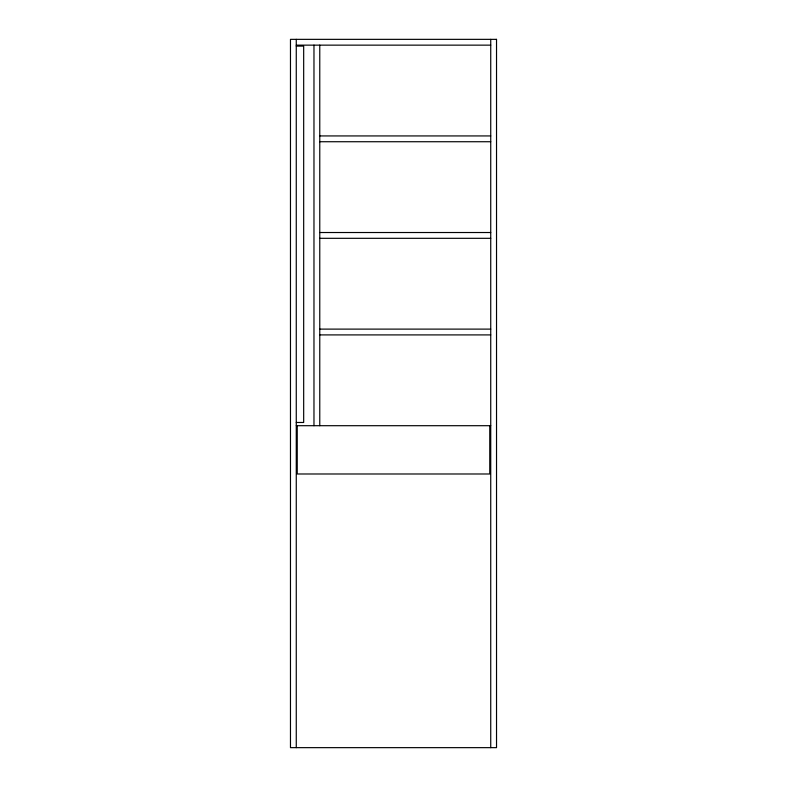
<?xml version="1.0" encoding="UTF-8"?>
<svg xmlns="http://www.w3.org/2000/svg" width="787" height="787" viewBox="0 0 787 787"><rect width="100%" height="100%" fill="white"/><g stroke="black" fill="none" stroke-linecap="round" stroke-linejoin="round"><path stroke-width="1.18" d="M296.266 45.144L490.734 45.144M296.266 46.108L303.674 46.108L303.674 422.471L296.266 422.471M319.768 135.935L490.734 135.935M319.768 141.729L490.734 141.729M319.768 232.519L490.734 232.519M319.768 238.313L490.734 238.313M319.768 329.114L490.734 329.114M319.768 334.908L490.734 334.908M296.266 425.698L490.734 425.698M490.734 39.35L490.734 747.65M489.76 425.698L489.76 473.99L297.24 473.99L297.24 425.698M319.768 45.144L319.768 425.698M313.974 45.144L313.974 425.698M296.266 39.35L296.266 747.65M496.528 39.35L290.472 39.35L290.472 747.65L496.528 747.65L496.528 39.35"/></g></svg>
